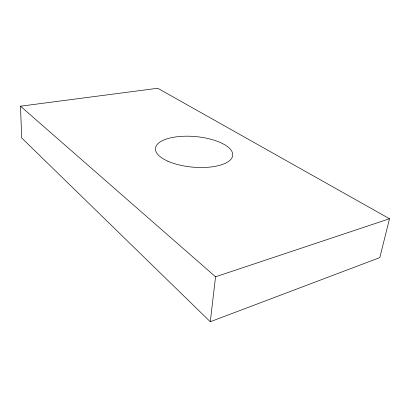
<?xml version="1.0" encoding="UTF-8"?>
<svg xmlns="http://www.w3.org/2000/svg" width="410" height="410" viewBox="0 0 410 410"><rect width="100%" height="100%" fill="white"/><g stroke="black" fill="none" stroke-linecap="round" stroke-linejoin="round"><path stroke-width="0.61" d="M210.274 321.737L215.563 276.796L20.5 106.2L157.727 88.263L389.5 218.74L379.819 257.603L210.274 321.737L21.694 137.939L20.5 106.2M215.563 276.796L389.5 218.74M167.946 161.238A38.796 15.349 5.1 0 0 231.829 158.05A38.796 15.349 5.1 0 0 182.47 136.299A38.796 15.349 5.1 0 0 167.946 161.238"/></g></svg>
